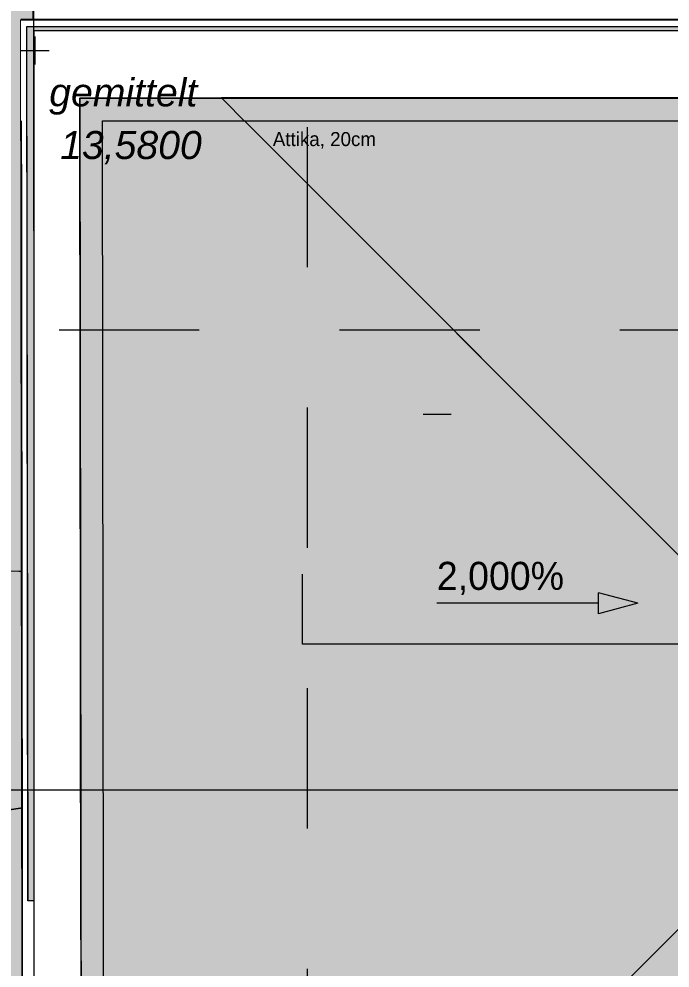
# Model space of a CAD drawing. Header units: metres. Extents: x -4 to 206, y -18 to 45.
# Drawn here: x 33.307 to 35.628, y -4.639 to -1.256 of the extents above; entities that cross this region are included whole.
import ezdxf

# ---------------------------------------------------------------- set-up
doc = ezdxf.new("R2010")
doc.units = ezdxf.units.M
doc.header["$MEASUREMENT"] = 0
doc.set_wipeout_variables(frame=1)
for name, pattern in [('Achse', [0.004, 0.002, -0.001, 0, -0.001]), ('Schnittlinie', [0.006, 0.003, -0.0015, 0, -0.0015]), ('UNSICHTBAR', [0.4, 0, -0.4]), ('Untersicht', [0.001, 0.0005, -0.0005]), ('Wipeout_Contour', [1, 0, -1])]:
    doc.linetypes.add(name, pattern=pattern)
for name, color, linetype in [('3._DD PP STG2_4_000 Achsraster', 7, 'Continuous'), ('3._DD PP STG2_4_140 Brüstung', 7, 'Continuous'), ('3._DD PP STG2_4_210 Decke', 7, 'Continuous'), ('3._DD PP STG2_4_220 Bodenaufbau - Außen_ Gefälle', 7, 'Continuous'), ('3._DD PP STG2_4_221 Bodenaufbau - Abdichtung', 7, 'Continuous'), ('3._DD PP STG2_4_330 Dachaufbau', 7, 'Continuous'), ('3._DD PP STG2_4_612 PV und Solar', 7, 'Continuous'), ('3._DD PP STG2_4_641 Wartungssteg', 7, 'Continuous'), ('3._DD PP STG2_4_725 Nachbarbebauung', 7, 'Continuous'), ('3._DD PP STG2_4_851 Marker Schnitt', 7, 'Continuous'), ('3._DD PP STG2_4_910 Allgemein Lageplan Höhen', 7, 'Continuous'), ('3._DD PP STG2_4_945 Einreichplan Beschriftung', 7, 'Continuous'), ('3._DD PP STG2_4_950 Polierplan Bemaßung', 7, 'Continuous'), ('3._DD PP STG2_4_Neubau_840 Baulinien', 7, 'Continuous')]:
    doc.layers.add(name, color=color, linetype=linetype)
doc.styles.add('ERSTELLTER_STIL_2', font='')
doc.styles.add('ERSTELLTER_STIL_3', font='arialbi.ttf')
doc.styles.get('ERSTELLTER_STIL_2').set_extended_font_data('Eurostile')

msp = doc.modelspace()

# ---------------------------------------------------------------- hatches: boundary and pattern name
at = {"layer": '3._DD PP STG2_4_641 Wartungssteg', "linetype": 'Continuous', "lineweight": 0, "true_color": 0x0c0c0c}
msp.add_hatch(color=28, dxfattribs=at).paths.add_polyline_path([(34.2935, -9.645), (39.705, -9.645), (39.705, -8.945), (34.8935, -8.945), (34.8935, -5.2748), (39.805, -5.2748), (39.805, -7.8248), (44.3723, -7.8248), (44.3723, -8.3437), (48.4223, -8.3437), (48.4223, -7.7437), (44.9723, -7.7437), (44.9723, -5.4137), (50.8781, -5.4137), (50.8781, -7.9137), (51.4781, -7.9137), (51.4781, -4.8137), (44.3723, -4.8137), (44.3723, -7.3248), (40.405, -7.3248), (40.405, -4.3237), (39.805, -4.3237), (39.805, -4.6748), (34.3935, -4.6748), (34.3935, -1.9387), (33.7935, -1.9387), (33.7935, -5.2748), (34.2935, -5.2748)])
at = {"layer": '3._DD PP STG2_4_725 Nachbarbebauung', "linetype": 'Continuous', "lineweight": 0, "true_color": 0x1f1f1f}
for points in [[(29.5275, 1.9963), (29.5275, -3.1396), (33.1734, -3.2232), (33.359, -3.2244), (33.3554, 1.9963)], [(33.359, -3.2261), (29.5275, -3.1382), (29.5275, -4.632), (33.3596, -4.0618)], [(33.3596, -4.0618), (29.5275, -4.632), (29.5275, -14.6052), (32.0677, -14.2249), (30.2188, -14.5019), (33.3665, -14.0306)]]:
    msp.add_hatch(color=250, dxfattribs=at).paths.add_polyline_path(points)
at = {"layer": '3._DD PP STG2_4_950 Polierplan Bemaßung', "linetype": 'Continuous', "lineweight": 13, "true_color": 0x6c6cff}
msp.add_hatch(color=171, dxfattribs=at).paths.add_polyline_path([(35.5132, -3.3387), (35.3733, -3.3012), (35.3733, -3.3762)])

# ---------------------------------------------------------------- linework, layer by layer
at = {"layer": '3._DD PP STG2_4_210 Decke', "color": 7, "linetype": 'Continuous', "lineweight": 13, "ltscale": 1000, "flags": 128}
msp.add_lwpolyline([(48.645, -1.4987), (45.765, -1.4987), (45.765, -3.9237), (45.635, -3.9237), (43.155, -3.9237), (43.155, -5.8737), (41.175, -5.8737), (41.175, -3.9237), (38.605, -3.9237), (38.605, -4.3437), (36.365, -4.3437), (36.365, -1.4987), (33.4844, -1.4987), (33.4954, -10.3587), (34.515, -10.3587), (34.515, -11.383), (37.335, -11.3837), (37.335, -10.0637), (42.835, -10.0637), (42.835, -9.5637), (45.685, -9.5637), (45.685, -8.8637), (48.185, -8.8637)], dxfattribs=at)
at = {"layer": '3._DD PP STG2_4_612 PV und Solar', "color": 8, "linetype": 'Achse', "lineweight": 13, "ltscale": 1000, "flags": 128}
msp.add_lwpolyline([(36.0685, -3.4844), (34.3185, -3.4844), (34.3185, -2.6642), (36.0685, -2.6642)], close=True, dxfattribs=at)
at = {"layer": '3._DD PP STG2_4_641 Wartungssteg', "color": 7, "linetype": 'UNSICHTBAR', "lineweight": 13, "ltscale": 1000, "flags": 128}
msp.add_lwpolyline([(34.2935, -9.645), (39.705, -9.645), (39.705, -8.945), (34.8935, -8.945), (34.8935, -5.2748), (39.805, -5.2748), (39.805, -7.8248), (44.3723, -7.8248), (44.3723, -8.3437), (48.4223, -8.3437), (48.4223, -7.7437), (44.9723, -7.7437), (44.9723, -5.4137), (50.8781, -5.4137), (50.8781, -7.9137), (51.4781, -7.9137), (51.4781, -4.8137), (44.3723, -4.8137), (44.3723, -7.3248), (40.405, -7.3248), (40.405, -4.3237), (39.805, -4.3237), (39.805, -4.6748), (34.3935, -4.6748), (34.3935, -1.9387), (33.7935, -1.9387), (33.7935, -5.2748), (34.2935, -5.2748)], close=True, dxfattribs=at)
at = {"layer": '3._DD PP STG2_4_725 Nachbarbebauung', "color": 8, "linetype": 'Continuous', "lineweight": 13, "ltscale": 1000, "flags": 128}
for points in [[(29.5275, -3.1396), (33.1734, -3.2232), (33.359, -3.2244), (33.3554, 1.9963)], [(29.5275, -4.632), (33.3596, -4.0618), (33.359, -3.2261), (29.5275, -3.1382)], [(29.5275, -14.6052), (32.0677, -14.2249), (30.2188, -14.5019), (33.3665, -14.0306), (33.3596, -4.0618), (29.5275, -4.632)]]:
    msp.add_lwpolyline(points, dxfattribs=at)
at = {"layer": '3._DD PP STG2_4_950 Polierplan Bemaßung', "color": 171, "linetype": 'Continuous', "lineweight": 13, "ltscale": 1000, "true_color": 0x6c6cff}
for p, q in [((35.3733, -3.3762), (35.3733, -3.3012)), ((35.5132, -3.3387), (35.3733, -3.3012)), ((35.3132, -3.3387), (34.797, -3.3387)), ((35.3733, -3.3387), (35.3132, -3.3387)), ((35.5132, -3.3387), (35.3733, -3.3762))]:
    msp.add_line(p, q, dxfattribs=at)

# ---------------------------------------------------------------- texts
at = {"layer": '3._DD PP STG2_4_945 Einreichplan Beschriftung', "color": 7, "linetype": 'Continuous', "lineweight": 13, "insert": (34.2121, -1.6592), "char_height": 0.05, "attachment_point": 1, "style": 'ERSTELLTER_STIL_2'}
msp.add_mtext('\\A1;{\\pql;\\fEurostile|b0|i0|c0|p0;\\W1.000000;Attika, 20cm}', dxfattribs=at)
at = {"layer": '3._DD PP STG2_4_950 Polierplan Bemaßung', "color": 171, "linetype": 'Continuous', "lineweight": 13, "true_color": 0x6c6cff, "insert": (34.797, -3.3096), "char_height": 0.1, "attachment_point": 7, "style": 'ERSTELLTER_STIL_2'}
msp.add_mtext('\\A1;{\\pql;\\fEurostile|b0|i0|c0|p0;\\W1.000000;2,000\\fEurostile|b0|i0|c0|p0;\\W1.000000;%}', dxfattribs=at)

# ---------------------------------------------------------------- next in the draw order: wipeouts: each hides what was drawn before it
at = {"color": 254, "linetype": 'Wipeout_Contour', "lineweight": 0, "ltscale": 137.05748}
msp.add_wipeout([(33.6153, -10.2387), (33.6046, -1.6188), (33.3146, -1.6188), (33.3254, -10.2387)], dxfattribs=at).dxf.layer = '3._DD PP STG2_4_140 Brüstung'

# ---------------------------------------------------------------- next in the draw order: linework, layer by layer
at = {"layer": '3._DD PP STG2_4_140 Brüstung', "color": 7, "linetype": 'Continuous', "lineweight": 18, "ltscale": 1000, "flags": 128}
msp.add_lwpolyline([(33.6153, -10.2387), (33.6046, -1.6188)], dxfattribs=at)
at = {"layer": '3._DD PP STG2_4_221 Bodenaufbau - Abdichtung', "color": 171, "linetype": 'Schnittlinie', "lineweight": 13, "ltscale": 1000, "true_color": 0x6c6cff, "flags": 128}
for points in [[(33.5308, -6.628), (36.325, -3.8337)], [(36.325, -3.8337), (33.5308, -6.628)]]:
    msp.add_lwpolyline(points, dxfattribs=at)

# ---------------------------------------------------------------- next in the draw order: texts
at = {"layer": '3._DD PP STG2_4_910 Allgemein Lageplan Höhen', "color": 7, "linetype": 'Continuous', "lineweight": 13, "insert": (33.415, -1.6554), "char_height": 0.1, "attachment_point": 1, "style": 'ERSTELLTER_STIL_3'}
msp.add_mtext('\\A1;{\\pql;\\fArial Italic|b0|i0|c0|p0;\\W1.000000; 13,5800}', dxfattribs=at)

# ---------------------------------------------------------------- next in the draw order: wipeouts: each hides what was drawn before it
at = {"color": 254, "linetype": 'Wipeout_Contour', "lineweight": 0, "ltscale": 102.759485}
msp.add_wipeout([(33.3257, -10.4786), (33.3142, -1.2589), (33.3255, -10.4786)], dxfattribs=at).dxf.layer = '3._DD PP STG2_4_140 Brüstung'

# ---------------------------------------------------------------- next in the draw order: linework, layer by layer
at = {"layer": '3._DD PP STG2_4_000 Achsraster', "color": 5, "linetype": 'Continuous', "lineweight": 0, "ltscale": 1000}
msp.add_line((31.8, -4.0037), (54.3, -4.0037), dxfattribs=at)
at = {"layer": '3._DD PP STG2_4_140 Brüstung', "color": 7, "linetype": 'Continuous', "lineweight": 18, "ltscale": 1000}
for p in [(33.3142, -1.2588), (33.3257, -10.4786)]:
    msp.add_line(p, (33.3142, -1.2589), dxfattribs=at)
at = {"layer": '3._DD PP STG2_4_140 Brüstung', "color": 7, "linetype": 'Continuous', "lineweight": 18, "ltscale": 1000, "flags": 128}
msp.add_lwpolyline([(33.314, -1.2588), (33.3255, -10.4786)], dxfattribs=at)
at = {"layer": '3._DD PP STG2_4_330 Dachaufbau', "color": 7, "linetype": 'Continuous', "lineweight": 18, "ltscale": 1000, "flags": 128}
msp.add_lwpolyline([(33.3598, -4.3987), (33.3384, -4.3987)], dxfattribs=at)
at = {"layer": '3._DD PP STG2_4_851 Marker Schnitt', "color": 7, "linetype": 'Untersicht', "lineweight": 13, "ltscale": 1000}
msp.add_line((30.45, -2.3645), (39.1845, -2.3645), dxfattribs=at)

# ---------------------------------------------------------------- next in the draw order: wipeouts: each hides what was drawn before it
at = {"color": 254, "linetype": 'Wipeout_Contour', "lineweight": 0, "ltscale": 100.8643}
msp.add_wipeout([(33.6046, -1.6188), (33.3142, -1.2589), (33.3146, -1.6188)], dxfattribs=at).dxf.layer = '3._DD PP STG2_4_140 Brüstung'

# ---------------------------------------------------------------- next in the draw order: wipeouts: each hides what was drawn before it
at = {"color": 254, "linetype": 'Wipeout_Contour', "lineweight": 0, "ltscale": 139.836902}
msp.add_wipeout([(33.6046, -1.6188), (36.245, -1.6188), (36.245, -1.2588), (33.6042, -1.2588)], dxfattribs=at).dxf.layer = '3._DD PP STG2_4_140 Brüstung'

# ---------------------------------------------------------------- next in the draw order: linework, layer by layer
at = {"layer": '3._DD PP STG2_4_221 Bodenaufbau - Abdichtung', "color": 171, "linetype": 'Schnittlinie', "lineweight": 13, "ltscale": 1000, "true_color": 0x6c6cff, "flags": 128}
for points in [[(34.0286, -1.5373), (34.029, -1.5377), (34.03, -1.5387)], [(36.325, -1.5373), (34.0286, -1.5373)], [(34.03, -1.5387), (36.325, -1.5387)], [(36.325, -3.8337), (34.03, -1.5387)], [(34.03, -1.5387), (36.325, -3.8337)]]:
    msp.add_lwpolyline(points, dxfattribs=at)

# ---------------------------------------------------------------- next in the draw order: wipeouts: each hides what was drawn before it
at = {"color": 254, "linetype": 'Wipeout_Contour', "lineweight": 0, "ltscale": 100.098943}
msp.add_wipeout([(33.3142, -1.2588), (33.6046, -1.6188), (33.6042, -1.2588)], dxfattribs=at).dxf.layer = '3._DD PP STG2_4_140 Brüstung'

# ---------------------------------------------------------------- next in the draw order: hatches: boundary and pattern name
at = {"layer": '3._DD PP STG2_4_220 Bodenaufbau - Außen_ Gefälle', "linetype": 'Continuous', "lineweight": 0, "true_color": 0x323232}
msp.add_hatch(color=250, dxfattribs=at).paths.add_polyline_path([(33.5244, -1.5387), (33.5354, -10.3187), (34.555, -10.3187), (34.555, -11.3437), (37.295, -11.3437), (37.295, -10.0237), (42.795, -10.0237), (42.795, -9.5237), (45.645, -9.5237), (45.645, -8.8237), (48.225, -8.8237), (48.225, -9.9837), (51.065, -9.9837), (51.065, -8.1987), (51.9934, -8.1987), (52.0151, -4.3837), (48.605, -4.3837), (48.605, -1.5387), (45.805, -1.5387), (45.805, -3.9637), (43.12, -3.9637), (43.12, -5.8237), (41.225, -5.8237), (41.225, -3.9637), (38.7509, -3.9637), (38.7509, -4.3837), (36.325, -4.3837), (36.325, -1.5387)])
at = {"layer": '3._DD PP STG2_4_330 Dachaufbau', "linetype": 'Continuous', "lineweight": 0, "true_color": 0x000000}
h = msp.add_hatch(color=18, dxfattribs=at)
h.paths.add_polyline_path([(36.755, -4.3387), (38.7509, -4.3387), (38.7509, -2.1437), (38.855, -2.1437), (38.855, -1.2828), (33.3345, -1.2828), (33.3384, -4.3987), (33.3598, -4.3987), (33.3598, -1.2987), (36.495, -1.2987), (36.495, -1.5887), (36.755, -1.5887)])
h.paths.add_polyline_path([(37.0148, -3.7289), (37.0148, -2.2045), (37.7948, -2.2045), (37.7948, -3.7289)], flags=0)

# ---------------------------------------------------------------- next in the draw order: linework, layer by layer
at = {"layer": '3._DD PP STG2_4_140 Brüstung', "color": 7, "linetype": 'Continuous', "lineweight": 18, "ltscale": 1000, "flags": 128}
msp.add_lwpolyline([(33.6046, -1.6188), (36.245, -1.6188)], dxfattribs=at)
at = {"layer": '3._DD PP STG2_4_220 Bodenaufbau - Außen_ Gefälle', "color": 7, "linetype": 'Continuous', "lineweight": 13, "ltscale": 1000, "flags": 128}
msp.add_lwpolyline([(48.605, -1.5387), (45.805, -1.5387), (45.805, -3.9637), (43.12, -3.9637), (43.12, -5.8237), (41.225, -5.8237), (41.225, -3.9637), (38.7509, -3.9637), (38.7509, -4.3837), (36.325, -4.3837), (36.325, -1.5387), (33.5244, -1.5387), (33.5354, -10.3187), (34.555, -10.3187), (34.555, -11.3437), (37.295, -11.3437), (37.295, -10.0237), (42.795, -10.0237), (42.795, -9.5237), (45.645, -9.5237), (45.645, -8.8237), (48.225, -8.8237)], dxfattribs=at)
at = {"layer": '3._DD PP STG2_4_221 Bodenaufbau - Abdichtung', "color": 171, "linetype": 'Schnittlinie', "lineweight": 13, "ltscale": 1000, "true_color": 0x6c6cff, "flags": 128}
for points in [[(33.523, -1.5387), (33.5244, -1.5387)], [(33.523, -1.5387), (33.5294, -6.6294)], [(33.5308, -6.628), (33.5244, -1.5387)], [(33.5244, -1.5387), (34.03, -1.5387)]]:
    msp.add_lwpolyline(points, dxfattribs=at)
at = {"layer": '3._DD PP STG2_4_330 Dachaufbau', "color": 7, "linetype": 'Continuous', "lineweight": 18, "ltscale": 1000, "flags": 128}
for points in [[(33.3344, -1.2828), (33.3383, -4.3987)], [(33.3384, -4.3987), (33.3345, -1.2828)], [(33.3345, -1.2828), (38.855, -1.2828)], [(36.495, -1.2987), (33.3598, -1.2987)], [(33.3598, -1.2987), (33.3598, -4.3987)]]:
    msp.add_lwpolyline(points, dxfattribs=at)
at = {"layer": '3._DD PP STG2_4_910 Allgemein Lageplan Höhen', "color": 7, "linetype": 'Continuous', "lineweight": 13, "ltscale": 1000}
for p, q in [((33.365, -1.4187), (33.365, -1.3187)), ((33.315, -1.3687), (33.415, -1.3687))]:
    msp.add_line(p, q, dxfattribs=at)

# ---------------------------------------------------------------- next in the draw order: texts
at = {"layer": '3._DD PP STG2_4_910 Allgemein Lageplan Höhen', "color": 7, "linetype": 'Continuous', "lineweight": 13, "insert": (33.415, -1.4677), "char_height": 0.1, "attachment_point": 1, "style": 'ERSTELLTER_STIL_3'}
msp.add_mtext('\\A1;{\\pql;\\fArial Italic|b0|i0|c0|p0;\\W1.000000;gemittelt}', dxfattribs=at)

# ---------------------------------------------------------------- next in the draw order: wipeouts: each hides what was drawn before it
at = {"color": 254, "linetype": 'Wipeout_Contour', "lineweight": 0, "ltscale": 103.763556}
msp.add_wipeout([(33.3142, -1.2588), (36.5349, -1.2588), (33.3142, -1.2586)], dxfattribs=at).dxf.layer = '3._DD PP STG2_4_140 Brüstung'

# ---------------------------------------------------------------- next in the draw order: linework, layer by layer
at = {"layer": '3._DD PP STG2_4_140 Brüstung', "color": 7, "linetype": 'Continuous', "lineweight": 18, "ltscale": 1000}
for q in [(33.3142, -1.2589), (36.5349, -1.2588)]:
    msp.add_line((33.3142, -1.2588), q, dxfattribs=at)
at = {"layer": '3._DD PP STG2_4_140 Brüstung', "color": 7, "linetype": 'Continuous', "lineweight": 18, "ltscale": 1000, "flags": 128}
msp.add_lwpolyline([(36.5351, -1.2586), (33.314, -1.2586)], dxfattribs=at)
at = {"layer": '3._DD PP STG2_4_851 Marker Schnitt', "color": 7, "linetype": 'Untersicht', "lineweight": 13, "ltscale": 1000}
msp.add_line((34.335, 1.3588), (34.335, -15.6487), dxfattribs=at)
at = {"layer": '3._DD PP STG2_4_Neubau_840 Baulinien', "color": 76, "linetype": 'Continuous', "lineweight": 13, "ltscale": 1000, "true_color": 0x3f7f02, "flags": 128}
msp.add_lwpolyline([(52.214, 1.9963), (52.2035, 0.426), (52.1486, -11.3318), (33.3665, -14.0306), (33.3591, 1.9963)], dxfattribs=at)

doc.saveas('drawing.dxf')
